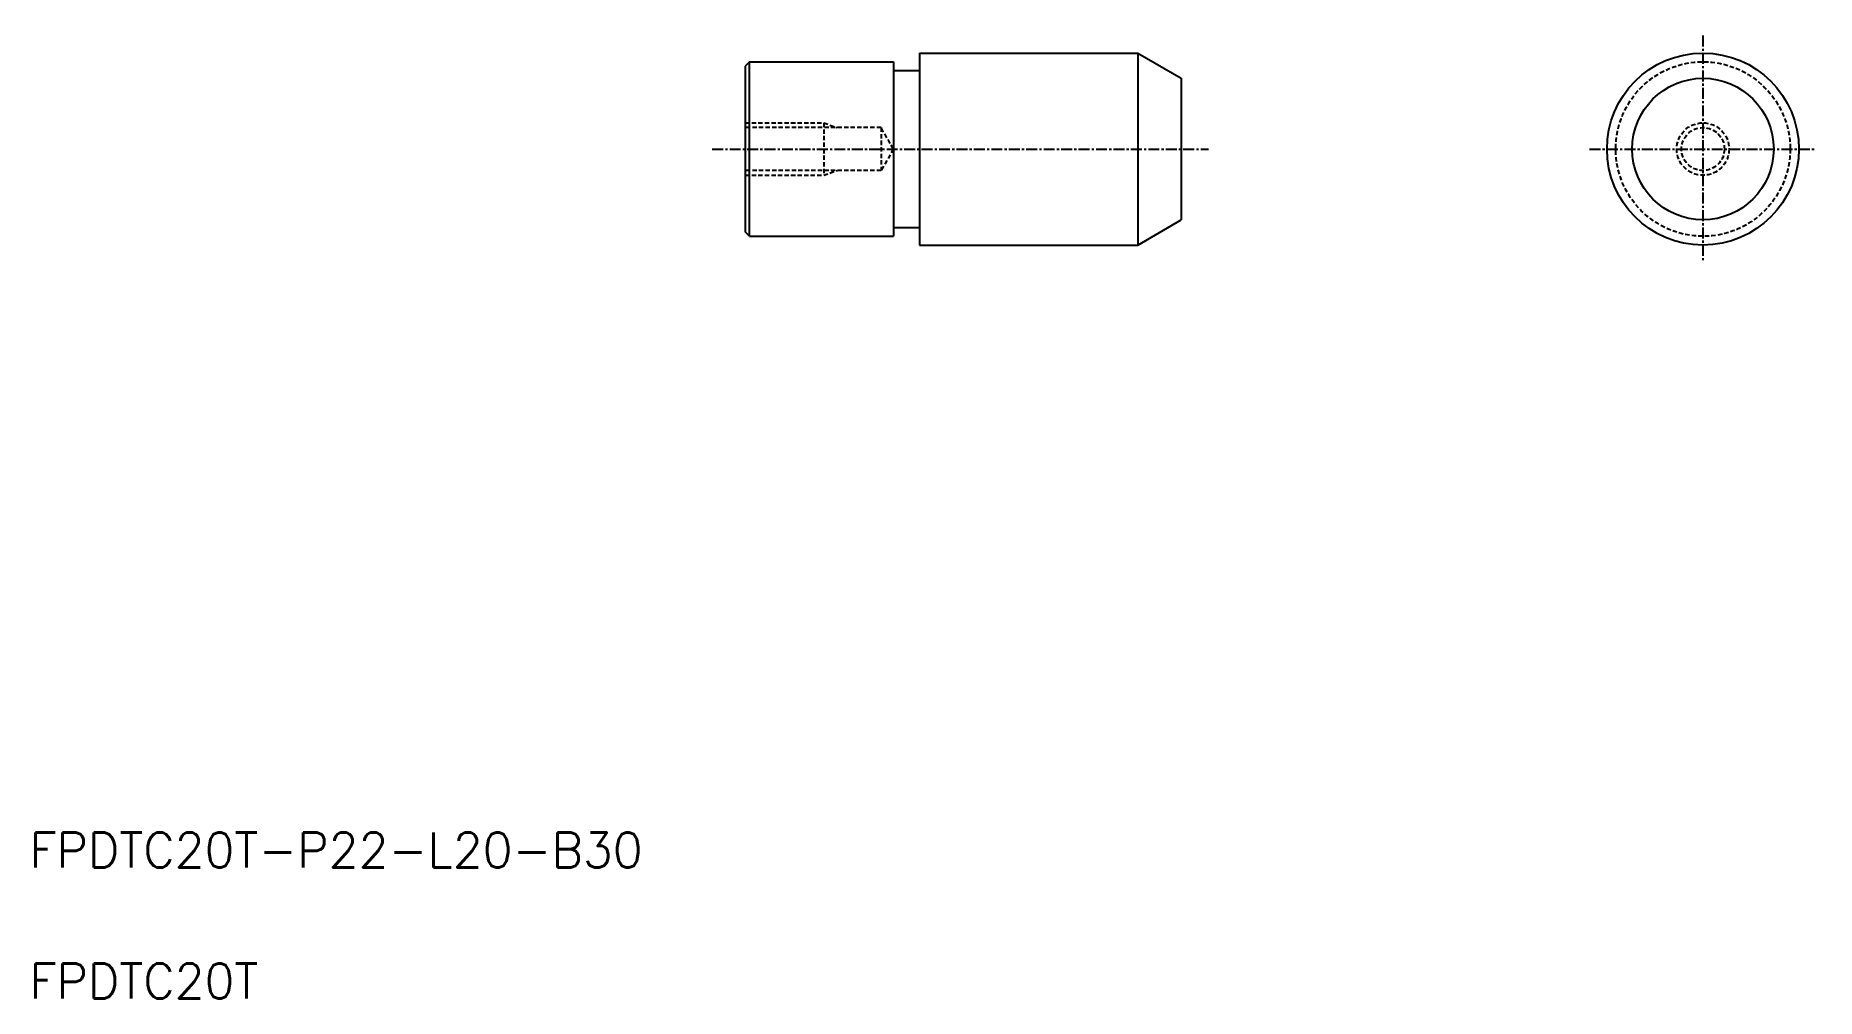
# Model space of a CAD drawing. Extents: x 11 to 215, y 10 to 120.
import ezdxf

# ---------------------------------------------------------------- set-up
doc = ezdxf.new("R2010")
doc.units = 0
doc.linetypes.add('CENTER', pattern=[2, 1.25, -0.25, 0.25, -0.25])
doc.linetypes.add('DASHED', pattern=[0.75, 0.5, -0.25])
doc.layers.get('0').update_dxf_attribs({"linetype": 'CONTINUOUS'})
doc.layers.add('CENTER', color=1, linetype='CENTER')
doc.styles.get("Standard").update_dxf_attribs({"font": 'txt', "height": 3.2, "bigfont": 'BIGFONT'})

msp = doc.modelspace()

# ---------------------------------------------------------------- linework, layer by layer
at = {"color": 7, "linetype": 'CONTINUOUS'}
for p, q in [((92.54, 117.34), (92.04, 116.84)), ((92.04, 116.84), (92.04, 97.84)), ((92.54, 117.34), (109.04, 117.34)), ((92.54, 97.34), (92.54, 117.34)), ((109.04, 117.34), (109.04, 97.34)), ((112.04, 118.34), (137.04, 118.34)), ((112.04, 118.34), (112.04, 96.34)), ((137.04, 118.34), (137.04, 96.34)), ((137.04, 118.34), (142.04, 115.45)), ((109.04, 116.34), (112.04, 116.34)), ((142.04, 115.45), (142.04, 99.22)), ((142.04, 111.39), (142.04, 111.39)), ((142.04, 107.34), (142.04, 107.34)), ((109.04, 98.34), (112.04, 98.34)), ((137.04, 96.34), (142.04, 99.22)), ((92.54, 97.34), (92.04, 97.84)), ((92.54, 97.34), (109.04, 97.34)), ((112.04, 96.34), (137.04, 96.34))]:
    msp.add_line(p, q, dxfattribs=at)
at = {"color": 3, "linetype": 'DASHED'}
for p, q in [((92.04, 110.34), (101.04, 110.34)), ((101.04, 110.34), (101.04, 104.34)), ((101.04, 110.34), (102.6, 109.8)), ((107.62, 109.8), (92.04, 109.8)), ((109.04, 107.34), (107.62, 109.8)), ((107.62, 109.8), (107.62, 104.88)), ((109.04, 107.34), (107.62, 104.88)), ((107.62, 104.88), (92.04, 104.88)), ((92.04, 104.34), (101.04, 104.34)), ((101.04, 104.34), (102.6, 104.88))]:
    msp.add_line(p, q, dxfattribs=at)
at = {"color": 7, "linetype": 'CONTINUOUS'}
for radius in [11, 8.11]:
    msp.add_circle((201.85, 107.34), radius, dxfattribs=at)
at = {"color": 3, "linetype": 'DASHED'}
for radius in [10, 3, 2.46]:
    msp.add_circle((201.85, 107.34), radius, dxfattribs=at)
at = {"layer": 'CENTER', "color": 1, "linetype": 'CENTER'}
for p, q in [((201.85, 120.34), (201.85, 94.34)), ((88.27, 107.34), (145.16, 107.34)), ((188.85, 107.34), (214.85, 107.34))]:
    msp.add_line(p, q, dxfattribs=at)

# ---------------------------------------------------------------- texts
at = {"color": 7, "linetype": 'CONTINUOUS'}
for s, p in [('FPDTC20T-P22-L20-B30', (10, 25)), ('FPDTC20T', (10, 10))]:
    msp.add_text(s, height=4, dxfattribs=at).set_placement(p)

doc.saveas('drawing.dxf')
